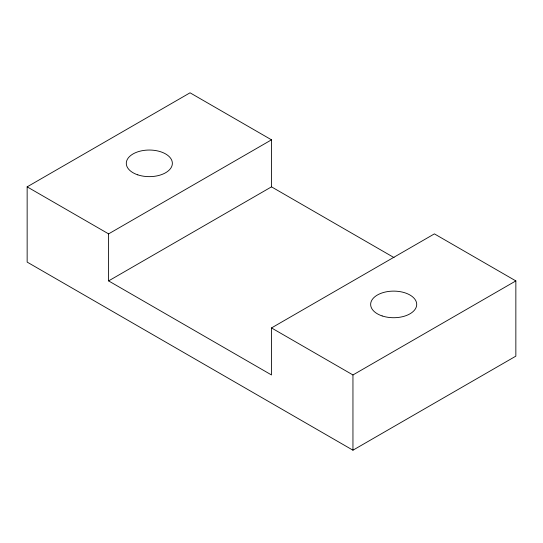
<?xml version="1.0" encoding="UTF-8"?>
<svg xmlns="http://www.w3.org/2000/svg" width="543" height="543" viewBox="0 0 543 543"><rect width="100%" height="100%" fill="white"/><g stroke="black" fill="none" stroke-linecap="round" stroke-linejoin="round"><path stroke-width="0.81" d="M108.6 280.907L271.5 374.955L271.5 327.931L434.4 233.877L515.85 280.907L515.85 356.147L352.95 450.195L27.15 262.093L27.15 186.853L190.05 92.805L271.5 139.829L271.5 186.853L108.6 280.907L108.6 233.877L271.5 139.829M271.5 327.931L352.95 374.955L515.85 280.907M271.5 186.853L394.042 257.606M27.15 186.853L108.6 233.877M352.95 374.955L352.95 450.195M137.807 174.86A23.037 13.303 0 0 0 172.362 163.341A23.037 13.303 0 0 0 137.807 151.823A23.037 13.303 0 0 0 137.807 174.86M382.157 315.938A23.037 13.303 0 0 0 416.712 304.419A23.037 13.303 0 0 0 382.157 292.901A23.037 13.303 0 0 0 382.157 315.938"/></g></svg>
